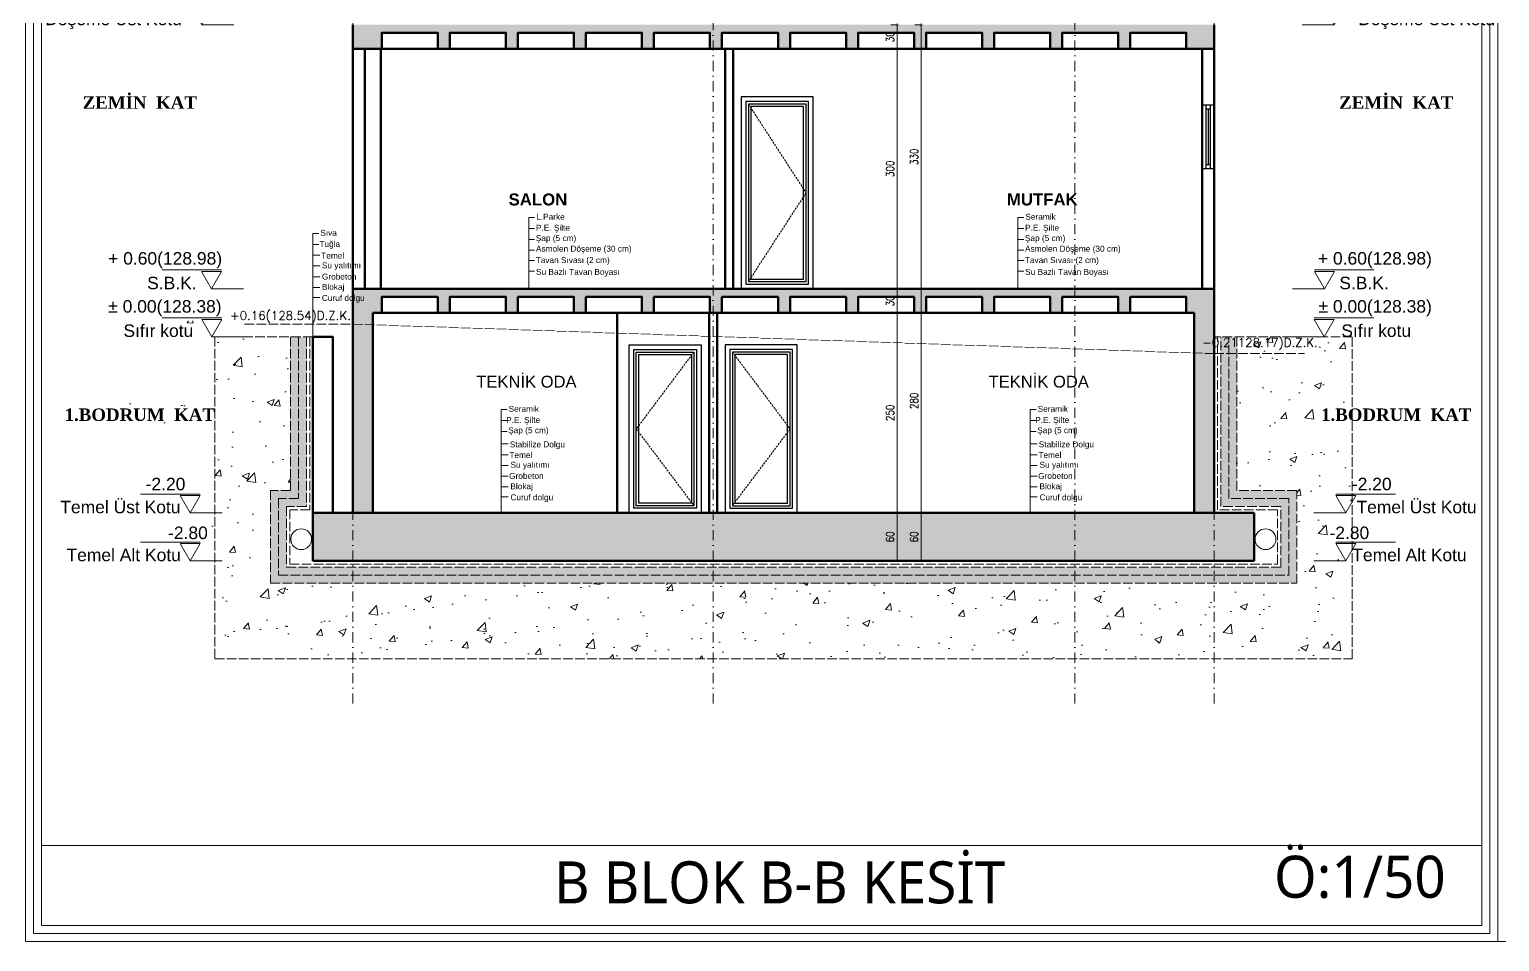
# Model space of a CAD drawing. Header units: millimetres. Extents: x 14753 to 45183, y 5640 to 19518.
# Drawn here: x 28326 to 30162, y 15623 to 16763 of the extents above; entities that cross this region are included whole.
import ezdxf

# ---------------------------------------------------------------- set-up
doc = ezdxf.new("R2010")
doc.units = ezdxf.units.MM
for name, pattern in [('ACAD_ISO02W100', [15, 12, -3]), ('DASHDOT', [25.4, 12.7, -6.35, 0, -6.35]), ('HIDDEN', [0.375, 0.25, -0.125])]:
    doc.linetypes.add(name, pattern=pattern)
for name, color, linetype, lineweight in [('A Antet', 35, 'Continuous', 18), ('CERCEVE', 66, 'Continuous', 0), ('Duvar', 1, 'Continuous', 50), ('Görüneyen', 250, 'HIDDEN', 0), ('k aks', 44, 'DASHDOT', 18), ('k ic olcu', 254, 'Continuous', 18), ('k kot', 31, 'Continuous', 20), ('k pencere', 4, 'Continuous', 25), ('k tarama', 252, 'Continuous', 9), ('k yazi', 253, 'Continuous', 15), ('kesiklii çizgi', 244, 'ACAD_ISO02W100', 5), ('Kolon', 30, 'Continuous', 50), ('YAZI', 1, 'Continuous', 0)]:
    doc.layers.add(name, color=color, linetype=linetype, lineweight=lineweight)
doc.styles.add('OLCU', font='romans.shx')
doc.styles.add('olcu 50', font='simplxtw.shx', dxfattribs={"width": 0.8, "height": 10})
doc.styles.get("Standard").update_dxf_attribs({"font": 'arial.ttf'})
doc.dimstyles.new('K OLCU 100', dxfattribs={"dimscale": 40, "dimtxt": 10, "dimasz": 0.12, "dimexe": 0.2, "dimexo": 0.8, "dimgap": 0.1, "dimtad": 1, "dimdec": 0, "dimzin": 9, "dimtxsty": 'olcu 50', "dimblk": 'DOTSMALL', "dimcen": 0.5, "dimadec": 0, "dimazin": 0, "dimtfac": 1, "dimtdec": 0, "dimtix": 1, "dimtmove": 1, "dimatfit": 0, "dimldrblk": 'ORIGIN', "dimfxl": 1, "dimfxlon": 1, "dimarcsym": 0})

# ---------------------------------------------------------------- blocks, each defined once
blk = doc.blocks.new('_DotSmall')
at = {"color": 0, "linetype": 'ByBlock', "const_width": 0.5}
blk.add_lwpolyline([(-0.0625, 0, 1), (0.0625, 0, 1)], format="xyb", close=True, dxfattribs=at)
blk = doc.blocks.new('*D974')
at = {"layer": 'Defpoints', "color": 0, "transparency": 16777216}
for p in [(391723.9, 4549617.9), (391723.9, 4549617.9), (391723.9, 4549557.9)]:
    blk.add_point(p, dxfattribs=at)
at = {"layer": 'k ic olcu', "color": 0, "lineweight": -2, "transparency": 16777216}
for p, q in [((391723.9, 4549617.9), (391715.9, 4549617.9)), ((391723.9, 4549557.9), (391723.9, 4549617.9)), ((391723.9, 4549557.9), (391715.9, 4549557.9))]:
    blk.add_line(p, q, dxfattribs=at)
at = {"layer": 'k ic olcu', "color": 0, "lineweight": -2, "transparency": 16777216, "xscale": 4.8, "yscale": 4.8, "zscale": 4.8}
for p, rotation in [((391723.9, 4549617.9), 90), ((391723.9, 4549557.9), 270)]:
    blk.add_blockref('_DotSmall', p, dxfattribs=dict(at, rotation=rotation))
at = {"layer": 'k ic olcu', "color": 0, "transparency": 16777216, "insert": (391714.9, 4549587.9), "char_height": 10, "attachment_point": 5, "rotation": 90, "style": 'olcu 50'}
blk.add_mtext('60', dxfattribs=at)
blk = doc.blocks.new('_Origin')
at = {"color": 0, "linetype": 'ByBlock', "lineweight": -2}
blk.add_line((0, 0), (-1, 0), dxfattribs=at)
blk.add_circle((0, 0), 0.5, dxfattribs=at)
blk = doc.blocks.new('*D975')
at = {"layer": 'Defpoints', "color": 0, "transparency": 16777216}
for p in [(391723.9, 4549897.9), (391723.9, 4549897.9), (391723.9, 4549617.9)]:
    blk.add_point(p, dxfattribs=at)
at = {"layer": 'k ic olcu', "color": 0, "lineweight": -2, "transparency": 16777216}
for p, q in [((391723.9, 4549897.9), (391715.9, 4549897.9)), ((391723.9, 4549617.9), (391723.9, 4549897.9)), ((391723.9, 4549617.9), (391715.9, 4549617.9))]:
    blk.add_line(p, q, dxfattribs=at)
at = {"layer": 'k ic olcu', "color": 0, "lineweight": -2, "transparency": 16777216, "xscale": 4.8, "yscale": 4.8, "zscale": 4.8}
for p, rotation in [((391723.9, 4549897.9), 90), ((391723.9, 4549617.9), 270)]:
    blk.add_blockref('_DotSmall', p, dxfattribs=dict(at, rotation=rotation))
at = {"layer": 'k ic olcu', "color": 0, "transparency": 16777216, "insert": (391714.9, 4549757.9), "char_height": 10, "attachment_point": 5, "rotation": 90, "style": 'olcu 50'}
blk.add_mtext('280', dxfattribs=at)
blk = doc.blocks.new('*D976')
at = {"layer": 'Defpoints', "color": 0, "transparency": 16777216}
for p in [(391723.9, 4550227.9), (391723.9, 4550227.9), (391723.9, 4549897.9)]:
    blk.add_point(p, dxfattribs=at)
at = {"layer": 'k ic olcu', "color": 0, "lineweight": -2, "transparency": 16777216}
for p, q in [((391723.9, 4550227.9), (391715.9, 4550227.9)), ((391723.9, 4549897.9), (391723.9, 4550227.9)), ((391723.9, 4549897.9), (391715.9, 4549897.9))]:
    blk.add_line(p, q, dxfattribs=at)
at = {"layer": 'k ic olcu', "color": 0, "lineweight": -2, "transparency": 16777216, "xscale": 4.8, "yscale": 4.8, "zscale": 4.8}
for p, rotation in [((391723.9, 4550227.9), 90), ((391723.9, 4549897.9), 270)]:
    blk.add_blockref('_DotSmall', p, dxfattribs=dict(at, rotation=rotation))
at = {"layer": 'k ic olcu', "color": 0, "transparency": 16777216, "insert": (391714.9, 4550062.9), "char_height": 10, "attachment_point": 5, "rotation": 90, "style": 'olcu 50'}
blk.add_mtext('330', dxfattribs=at)
blk = doc.blocks.new('*D964')
at = {"layer": 'Defpoints', "color": 0, "transparency": 16777216}
for p in [(391693.9, 4550227.9), (391693.9, 4550197.9), (391693.9, 4550197.9)]:
    blk.add_point(p, dxfattribs=at)
at = {"layer": 'k ic olcu', "color": 0, "lineweight": -2, "transparency": 16777216}
for p, q in [((391693.9, 4550227.9), (391685.9, 4550227.9)), ((391693.9, 4550227.9), (391693.9, 4550197.9)), ((391693.9, 4550197.9), (391685.9, 4550197.9))]:
    blk.add_line(p, q, dxfattribs=at)
at = {"layer": 'k ic olcu', "color": 0, "lineweight": -2, "transparency": 16777216, "xscale": 4.8, "yscale": 4.8, "zscale": 4.8}
for p, rotation in [((391693.9, 4550227.9), 90), ((391693.9, 4550197.9), 270)]:
    blk.add_blockref('_DotSmall', p, dxfattribs=dict(at, rotation=rotation))
at = {"layer": 'k ic olcu', "color": 0, "transparency": 16777216, "insert": (391684.9, 4550212.9), "char_height": 10, "attachment_point": 5, "rotation": 90, "style": 'olcu 50'}
blk.add_mtext('30', dxfattribs=at)
blk = doc.blocks.new('*D965')
at = {"layer": 'Defpoints', "color": 0, "transparency": 16777216}
for p in [(391693.9, 4550197.9), (391693.9, 4549897.9), (391693.9, 4549897.9)]:
    blk.add_point(p, dxfattribs=at)
at = {"layer": 'k ic olcu', "color": 0, "lineweight": -2, "transparency": 16777216}
for p, q in [((391693.9, 4550197.9), (391685.9, 4550197.9)), ((391693.9, 4550197.9), (391693.9, 4549897.9)), ((391693.9, 4549897.9), (391685.9, 4549897.9))]:
    blk.add_line(p, q, dxfattribs=at)
at = {"layer": 'k ic olcu', "color": 0, "lineweight": -2, "transparency": 16777216, "xscale": 4.8, "yscale": 4.8, "zscale": 4.8}
for p, rotation in [((391693.9, 4550197.9), 90), ((391693.9, 4549897.9), 270)]:
    blk.add_blockref('_DotSmall', p, dxfattribs=dict(at, rotation=rotation))
at = {"layer": 'k ic olcu', "color": 0, "transparency": 16777216, "insert": (391684.9, 4550047.9), "char_height": 10, "attachment_point": 5, "rotation": 90, "style": 'olcu 50'}
blk.add_mtext('300', dxfattribs=at)
blk = doc.blocks.new('*D966')
at = {"layer": 'Defpoints', "color": 0, "transparency": 16777216}
for p in [(391693.9, 4549897.9), (391693.9, 4549867.9), (391693.9, 4549867.9)]:
    blk.add_point(p, dxfattribs=at)
at = {"layer": 'k ic olcu', "color": 0, "lineweight": -2, "transparency": 16777216}
for p, q in [((391693.9, 4549897.9), (391685.9, 4549897.9)), ((391693.9, 4549897.9), (391693.9, 4549867.9)), ((391693.9, 4549867.9), (391685.9, 4549867.9))]:
    blk.add_line(p, q, dxfattribs=at)
at = {"layer": 'k ic olcu', "color": 0, "lineweight": -2, "transparency": 16777216, "xscale": 4.8, "yscale": 4.8, "zscale": 4.8}
for p, rotation in [((391693.9, 4549897.9), 90), ((391693.9, 4549867.9), 270)]:
    blk.add_blockref('_DotSmall', p, dxfattribs=dict(at, rotation=rotation))
at = {"layer": 'k ic olcu', "color": 0, "transparency": 16777216, "insert": (391684.9, 4549882.9), "char_height": 10, "attachment_point": 5, "rotation": 90, "style": 'olcu 50'}
blk.add_mtext('30', dxfattribs=at)
blk = doc.blocks.new('*D967')
at = {"layer": 'Defpoints', "color": 0, "transparency": 16777216}
for p in [(391693.9, 4549867.9), (391693.9, 4549617.9), (391693.9, 4549617.9)]:
    blk.add_point(p, dxfattribs=at)
at = {"layer": 'k ic olcu', "color": 0, "lineweight": -2, "transparency": 16777216}
for p, q in [((391693.9, 4549867.9), (391685.9, 4549867.9)), ((391693.9, 4549867.9), (391693.9, 4549617.9)), ((391693.9, 4549617.9), (391685.9, 4549617.9))]:
    blk.add_line(p, q, dxfattribs=at)
at = {"layer": 'k ic olcu', "color": 0, "lineweight": -2, "transparency": 16777216, "xscale": 4.8, "yscale": 4.8, "zscale": 4.8}
for p, rotation in [((391693.9, 4549867.9), 90), ((391693.9, 4549617.9), 270)]:
    blk.add_blockref('_DotSmall', p, dxfattribs=dict(at, rotation=rotation))
at = {"layer": 'k ic olcu', "color": 0, "transparency": 16777216, "insert": (391684.9, 4549742.9), "char_height": 10, "attachment_point": 5, "rotation": 90, "style": 'olcu 50'}
blk.add_mtext('250', dxfattribs=at)
blk = doc.blocks.new('*D968')
at = {"layer": 'Defpoints', "color": 0, "transparency": 16777216}
for p in [(391693.9, 4549617.9), (391693.9, 4549557.9), (391693.9, 4549557.9)]:
    blk.add_point(p, dxfattribs=at)
at = {"layer": 'k ic olcu', "color": 0, "lineweight": -2, "transparency": 16777216}
for p, q in [((391693.9, 4549617.9), (391685.9, 4549617.9)), ((391693.9, 4549617.9), (391693.9, 4549557.9)), ((391693.9, 4549557.9), (391685.9, 4549557.9))]:
    blk.add_line(p, q, dxfattribs=at)
at = {"layer": 'k ic olcu', "color": 0, "lineweight": -2, "transparency": 16777216, "xscale": 4.8, "yscale": 4.8, "zscale": 4.8}
for p, rotation in [((391693.9, 4549617.9), 90), ((391693.9, 4549557.9), 270)]:
    blk.add_blockref('_DotSmall', p, dxfattribs=dict(at, rotation=rotation))
at = {"layer": 'k ic olcu', "color": 0, "transparency": 16777216, "insert": (391684.9, 4549587.9), "char_height": 10, "attachment_point": 5, "rotation": 90, "style": 'olcu 50'}
blk.add_mtext('60', dxfattribs=at)
blk = doc.blocks.new('kot1')
for p, q in [((578788.5, 90039.1), (578863, 90039.1)), ((578801, 90015.5), (578761, 90015.5))]:
    blk.add_line(p, q)
blk.add_lwpolyline([(578813.5, 90037.1), (578788.5, 90037.1), (578801, 90015.5)], close=True)
blk = doc.blocks.new('k4')
at = {"layer": 'YAZI', "xscale": -1}
for p in [(976925, 4460772.3), (976925.1, 4460542.4), (976924.4, 4460212.4), (976936.5, 4459882.4), (976937.1, 4459822.4), (976909.9, 4459602.4), (976909.9, 4459542.4)]:
    blk.add_blockref('kot1', p, dxfattribs=at)
at = {"layer": 'YAZI'}
for s, p in [('+ 9.50', (398079.1, 4550818.2, 574.2)), ('Mahya Kotu', (397973.2, 4550787.5, 574.2)), ('+ 7.20', (398078.8, 4550588.2, 574.2)), ('Döşeme Üst Kotu', (397922.6, 4550557.4, 574.2)), ('+ 3.90', (398078.1, 4550258.2, 574.2)), ('Döşeme Üst Kotu', (397927.9, 4550227.4, 574.2)), ('+ 0.60(128.98)', (398006.5, 4549928.2, 574.2)), ('S.B.K.', (398055.2, 4549897.4, 574.2)), ('± 0.00(128.38)', (398006.6, 4549868.2, 574.2)), ('Sıfır kotu', (398025.6, 4549837.8, 574.2)), ('-2.20', (398053.3, 4549646.2, 574.2)), ('Temel Üst Kotu', (397946.7, 4549617.4, 574.2)), ('-2.80', (398081.3, 4549585.2, 459.4)), ('Temel Alt Kotu', (397954.4, 4549557.5, 459.4))]:
    blk.add_text(s, height=15.6, dxfattribs=at).set_placement(p)
at = {"layer": 'YAZI', "char_height": 15.6, "width": 230.85, "attachment_point": 2}
for s, insert in [('{\\fTimes New Roman|b1|i0|c162|p18;Ç.A.P.}', (398093, 4550686.3, 0)), ('{\\fTimes New Roman|b1|i0|c162|p18;1.NORMAL  KAT}', (398051.2, 4550399.6, 0)), ('{\\fTimes New Roman|b1|i0|c162|p18;ZEMİN  KAT}', (398046, 4550138.5, 0)), ('{\\fTimes New Roman|b1|i0|c162|p18;1.BODRUM  KAT}', (398046, 4549748.4, 0))]:
    blk.add_mtext(s, dxfattribs=dict(at, insert=insert))
blk = doc.blocks.new('k3')
at = {"layer": 'YAZI'}
for p in [(-179475, 4460772.3), (-179475.1, 4460542.4), (-179474.4, 4460212.4), (-179486.5, 4459882.4), (-179487.1, 4459822.4), (-179459.9, 4459602.4), (-179459.9, 4459542.4)]:
    blk.add_blockref('kot1', p, dxfattribs=at)
for s, p in [('+ 9.50', (399312.5, 4550818.2, 574.2)), ('Mahya Kotu', (399360.7, 4550787.5, 574.2)), ('+ 7.20', (399312.6, 4550588.2, 574.2)), ('Döşeme Üst Kotu', (399362, 4550557.4, 574.2)), ('+ 3.90', (399313.3, 4550258.2, 574.2)), ('Döşeme Üst Kotu', (399356.7, 4550227.4, 574.2)), ('+ 0.60(128.98)', (399306.2, 4549928.2, 574.2)), ('S.B.K.', (399332.9, 4549897.4, 574.2)), ('± 0.00(128.38)', (399306.9, 4549868.2, 574.2)), ('Sıfır kotu', (399335.4, 4549837.8, 574.2)), ('-2.20', (399348.6, 4549646.2, 574.2)), ('Temel Üst Kotu', (399354.3, 4549617.4, 574.2)), ('-2.80', (399320.6, 4549585.2, 459.4)), ('Temel Alt Kotu', (399349.1, 4549557.5, 459.4))]:
    blk.add_text(s, height=15.6, dxfattribs=at).set_placement(p)
at = {"layer": 'YAZI', "char_height": 15.6, "width": 230.85, "attachment_point": 2}
for s, insert in [('{\\fTimes New Roman|b1|i0|c162|p18;Ç.A.P.}', (399357, 4550686.3, 0)), ('{\\fTimes New Roman|b1|i0|c162|p18;1.NORMAL  KAT}', (399398.8, 4550399.6, 0)), ('{\\fTimes New Roman|b1|i0|c162|p18;ZEMİN  KAT}', (399404, 4550138.5, 0)), ('{\\fTimes New Roman|b1|i0|c162|p18;1.BODRUM  KAT}', (399404, 4549748.4, 0))]:
    blk.add_mtext(s, dxfattribs=dict(at, insert=insert))
blk = doc.blocks.new('Bblok b-b kesiti')
at = {"layer": 'k tarama'}
h = blk.add_hatch(dxfattribs=at)
h.set_pattern_fill('JIS_STN_2.5', color=256, scale=5)
h.set_pattern_definition([(45, (5200.135, 1907.9), (-8.838834765, 8.838834765), []), (45, (5208.96, 1907.9), (-8.838834765, 8.838834765), [6, -2.5])])
h.paths.add_polyline_path([(391630, 4550547.9), (391560, 4550547.9), (391560, 4550527.9), (391545, 4550527.9), (391545, 4550547.9), (391475, 4550547.9), (391475, 4550527.9), (391460, 4550527.9), (391460, 4550547.9), (391390, 4550547.9), (391390, 4550527.9), (391375, 4550527.9), (391375, 4550547.9), (391305, 4550547.9), (391305, 4550527.9), (391290, 4550527.9), (391290, 4550547.9), (391220, 4550547.9), (391220, 4550527.9), (391205, 4550527.9), (391205, 4550547.9), (391135, 4550547.9), (391135, 4550527.9), (391120, 4550527.9), (391120, 4550547.9), (391050, 4550547.9), (391050, 4550527.9), (391035, 4550527.9), (391035, 4550547.9), (390965, 4550547.9), (390965, 4550527.9), (390954, 4550527.9), (390954, 4550557.9), (392150, 4550557.9), (392150, 4550527.9), (392140, 4550527.9), (392140, 4550547.9), (392070, 4550547.9), (392070, 4550527.9), (392055, 4550527.9), (392055, 4550547.9), (391985, 4550547.9), (391985, 4550527.9), (391970, 4550527.9), (391970, 4550547.9), (391900, 4550547.9), (391900, 4550527.9), (391885, 4550527.9), (391885, 4550547.9), (391815, 4550547.9), (391815, 4550527.9), (391800, 4550527.9), (391800, 4550547.9), (391730, 4550547.9), (391730, 4550527.9), (391715, 4550527.9), (391715, 4550547.9), (391645, 4550547.9), (391645, 4550527.9), (391630, 4550527.9)])
h.paths.add_polyline_path([(391630, 4550217.9), (391560, 4550217.9), (391560, 4550197.9), (391545, 4550197.9), (391545, 4550217.9), (391475, 4550217.9), (391475, 4550197.9), (391460, 4550197.9), (391460, 4550217.9), (391390, 4550217.9), (391390, 4550197.9), (391375, 4550197.9), (391375, 4550217.9), (391305, 4550217.9), (391305, 4550197.9), (391290, 4550197.9), (391290, 4550217.9), (391220, 4550217.9), (391220, 4550197.9), (391205, 4550197.9), (391205, 4550217.9), (391135, 4550217.9), (391135, 4550197.9), (391120, 4550197.9), (391120, 4550217.9), (391050, 4550217.9), (391050, 4550197.9), (391014, 4550197.9), (391014, 4550227.9), (392090, 4550227.9), (392090, 4550197.9), (392055, 4550197.9), (392055, 4550217.9), (391985, 4550217.9), (391985, 4550197.9), (391970, 4550197.9), (391970, 4550217.9), (391900, 4550217.9), (391900, 4550197.9), (391885, 4550197.9), (391885, 4550217.9), (391815, 4550217.9), (391815, 4550197.9), (391800, 4550197.9), (391800, 4550217.9), (391730, 4550217.9), (391730, 4550197.9), (391715, 4550197.9), (391715, 4550217.9), (391645, 4550217.9), (391645, 4550197.9), (391630, 4550197.9)])
h.paths.add_polyline_path([(391630, 4549887.9), (391560, 4549887.9), (391560, 4549867.9), (391545, 4549867.9), (391545, 4549887.9), (391475, 4549887.9), (391475, 4549867.9), (391460, 4549867.9), (391460, 4549887.9), (391390, 4549887.9), (391390, 4549867.9), (391375, 4549867.9), (391375, 4549887.9), (391305, 4549887.9), (391305, 4549867.9), (391290, 4549867.9), (391290, 4549887.9), (391220, 4549887.9), (391220, 4549867.9), (391205, 4549867.9), (391205, 4549887.9), (391135, 4549887.9), (391135, 4549867.9), (391120, 4549867.9), (391120, 4549887.9), (391050, 4549887.9), (391050, 4549867.9), (391039, 4549867.9), (391039, 4549617.9), (391014, 4549617.9), (391014, 4549897.9), (392090, 4549897.9), (392090, 4549617.9), (392065, 4549617.9), (392065, 4549867.9), (392055, 4549867.9), (392055, 4549887.9), (391985, 4549887.9), (391985, 4549867.9), (391970, 4549867.9), (391970, 4549887.9), (391900, 4549887.9), (391900, 4549867.9), (391885, 4549867.9), (391885, 4549887.9), (391815, 4549887.9), (391815, 4549867.9), (391800, 4549867.9), (391800, 4549887.9), (391730, 4549887.9), (391730, 4549867.9), (391715, 4549867.9), (391715, 4549887.9), (391645, 4549887.9), (391645, 4549867.9), (391630, 4549867.9)])
h.paths.add_polyline_path([(390964, 4549557.9), (390964, 4549617.9), (392140, 4549617.9), (392140, 4549557.9)])
h = blk.add_hatch(dxfattribs=at)
h.set_pattern_fill('AR-CONC', color=256, scale=0.5)
h.paths.add_polyline_path([(390841.6, 4549571.8), (390849.6, 4549557.9), (390862.1, 4549579.6), (390841.6, 4549579.6), (390841.6, 4549631.8), (390849.6, 4549617.9), (390862.1, 4549639.6), (390841.6, 4549639.6), (390841.6, 4549837.9), (390936, 4549837.9), (390936, 4549645.9), (390911, 4549645.9), (390911, 4549529.9), (392193, 4549529.9), (392193, 4549645.9), (392118, 4549645.9), (392118, 4549837.9), (392262.4, 4549837.9), (392262.4, 4549435.5), (390841.6, 4549435.5)])
h.paths.add_polyline_path([(390883, 4549723.9), (390691.1, 4549723.9), (390691.1, 4549757.2), (390883, 4549757.2)])
h.paths.add_polyline_path([(390874.1, 4549580.9), (390818.2, 4549580.9), (390818.2, 4549604.7), (390874.1, 4549604.7)])
h.paths.add_polyline_path([(390859.4, 4549833.4), (390763.6, 4549833.4), (390763.6, 4549857.9), (390859.4, 4549857.9)])
h = blk.add_hatch(dxfattribs=at)
h.set_pattern_fill('GRAVEL', color=256)
h.paths.add_polyline_path([(390936, 4549837.9), (390946, 4549837.9), (390946, 4549635.9), (390921, 4549635.9), (390921, 4549539.9), (392183, 4549539.9), (392183, 4549635.9), (392108, 4549635.9), (392108, 4549837.9), (392118, 4549837.9), (392118, 4549645.9), (392193, 4549645.9), (392193, 4549529.9), (390911, 4549529.9), (390911, 4549645.9), (390936, 4549645.9)])
h = blk.add_hatch(dxfattribs=at)
h.set_pattern_fill('JIS_STN_2.5', color=256, scale=5)
h.paths.add_polyline_path([(390946, 4549837.9), (390956, 4549837.9), (390956, 4549625.9), (390931, 4549625.9), (390931, 4549549.9), (392173, 4549549.9), (392173, 4549625.9), (392098, 4549625.9), (392098, 4549837.9), (392108, 4549837.9), (392108, 4549635.9), (392183, 4549635.9), (392183, 4549539.9), (390921, 4549539.9), (390921, 4549635.9), (390946, 4549635.9)])
at = {"layer": 'Duvar'}
for p, q in [((391014, 4549897.9), (391014, 4550197.9)), ((391029, 4549897.9), (391029, 4550197.9)), ((391479, 4549897.9), (391479, 4550197.9)), ((391489, 4549897.9), (391489, 4550197.9)), ((392075, 4549897.9), (392075, 4550197.9)), ((392090, 4549897.9), (392090, 4550197.9)), ((391344, 4549617.9), (391344, 4549867.9)), ((391459, 4549617.9), (391459, 4549867.9)), ((391469, 4549617.9), (391469, 4549867.9))]:
    blk.add_line(p, q, dxfattribs=at)
at = {"layer": 'Görüneyen', "ltscale": 10}
for p, q in [((391508, 4550128.9), (391580, 4550017.9)), ((391580, 4550017.9), (391508, 4549906.9)), ((391440, 4549818.9), (391368, 4549722.9)), ((391488, 4549818.9), (391560, 4549722.9)), ((391368, 4549722.9), (391440, 4549626.9)), ((391560, 4549722.9), (391488, 4549626.9))]:
    blk.add_line(p, q, dxfattribs=at)
at = {"layer": 'k aks'}
for p, q in [((391014, 4549379.6), (391014, 4550901.1)), ((391464, 4549379.6), (391464, 4550901.1)), ((391916, 4549379.6), (391916, 4550901.1)), ((392090, 4549379.6), (392090, 4550901.1))]:
    blk.add_line(p, q, dxfattribs=at)
at = {"layer": 'k pencere'}
for p, q in [((392080, 4550047.9), (392080, 4550127.9)), ((392080, 4550122.9), (392085, 4550122.9)), ((392082.5, 4550122.9), (392082.5, 4550052.9)), ((392085, 4550127.9), (392085, 4550047.9)), ((392085, 4550052.9), (392080, 4550052.9))]:
    blk.add_line(p, q, dxfattribs=at)
for points in [[(391499, 4549897.9), (391589, 4549897.9), (391589, 4550137.9), (391499, 4550137.9)], [(391505, 4550131.9), (391505, 4549903.9), (391583, 4549903.9), (391583, 4550131.9)], [(391508, 4550128.9), (391508, 4549906.9), (391580, 4549906.9), (391580, 4550128.9)], [(391511, 4550125.9), (391511, 4549909.9), (391577, 4549909.9), (391577, 4550125.9)], [(392090, 4550047.9), (392075, 4550047.9), (392075, 4550127.9), (392090, 4550127.9)], [(391449, 4549617.9), (391359, 4549617.9), (391359, 4549827.9), (391449, 4549827.9)], [(391443, 4549821.9), (391443, 4549623.9), (391365, 4549623.9), (391365, 4549821.9)], [(391479, 4549617.9), (391569, 4549617.9), (391569, 4549827.9), (391479, 4549827.9)], [(391485, 4549821.9), (391485, 4549623.9), (391563, 4549623.9), (391563, 4549821.9)], [(391440, 4549818.9), (391440, 4549626.9), (391368, 4549626.9), (391368, 4549818.9)], [(391437, 4549815.9), (391437, 4549629.9), (391371, 4549629.9), (391371, 4549815.9)], [(391488, 4549818.9), (391488, 4549626.9), (391560, 4549626.9), (391560, 4549818.9)], [(391491, 4549815.9), (391491, 4549629.9), (391557, 4549629.9), (391557, 4549815.9)]]:
    blk.add_lwpolyline(points, close=True, dxfattribs=at)
at = {"layer": 'k tarama'}
for centre in [(390949.4, 4549585), (392154, 4549585)]:
    blk.add_circle(centre, 13, dxfattribs=at)
at = {"layer": 'k yazi'}
for p, q in [((391233.7, 4549986.9), (391240.9, 4549986.9)), ((391233.7, 4549897.9), (391233.7, 4549986.9)), ((391844.7, 4549986.9), (391852, 4549986.9)), ((391844.7, 4549897.9), (391844.7, 4549986.9)), ((390964, 4549837.9), (390964, 4549966.9)), ((390964, 4549966.9), (390971.2, 4549966.9)), ((391233.7, 4549973.4), (391240.9, 4549973.4)), ((391844.7, 4549973.4), (391852, 4549973.4)), ((390964, 4549953.4), (390971.2, 4549953.4)), ((391233.7, 4549959.6), (391240.9, 4549959.6)), ((391233.7, 4549959.6), (391240.9, 4549959.6)), ((391844.7, 4549959.6), (391852, 4549959.6)), ((391844.7, 4549959.6), (391852, 4549959.6)), ((390964, 4549939.8), (390972.7, 4549939.8)), ((390964, 4549939.8), (390972.7, 4549939.8)), ((390964, 4549939.8), (390972.7, 4549939.8)), ((391233.7, 4549946.4), (391240.9, 4549946.4)), ((391233.7, 4549946.4), (391240.9, 4549946.4)), ((391233.7, 4549933.2), (391240.9, 4549933.2)), ((391233.7, 4549933.2), (391240.9, 4549933.2)), ((391844.7, 4549946.4), (391852, 4549946.4)), ((391844.7, 4549946.4), (391852, 4549946.4)), ((391844.7, 4549933.2), (391852, 4549933.2)), ((391844.7, 4549933.2), (391852, 4549933.2)), ((390964, 4549926.5), (390972.7, 4549926.5)), ((390964, 4549926.5), (390972.7, 4549926.5)), ((390964, 4549912.9), (390972.7, 4549912.9)), ((391233.7, 4549920.1), (391240.9, 4549920.1)), ((391233.7, 4549920.1), (391240.9, 4549920.1)), ((391844.7, 4549920.1), (391852, 4549920.1)), ((391844.7, 4549920.1), (391852, 4549920.1)), ((390964, 4549899.7), (390972.7, 4549899.7)), ((390964, 4549899.7), (390972.7, 4549899.7)), ((390964, 4549887), (390972.7, 4549887)), ((391199.3, 4549617.9), (391199.3, 4549746.9)), ((391199.3, 4549746.9), (391206.5, 4549746.9)), ((391860.2, 4549617.9), (391860.2, 4549746.9)), ((391860.2, 4549746.9), (391867.4, 4549746.9)), ((391199.3, 4549733.4), (391206.5, 4549733.4)), ((391860.2, 4549733.4), (391867.4, 4549733.4)), ((391199.3, 4549719.5), (391206.5, 4549719.5)), ((391199.3, 4549719.5), (391206.5, 4549719.5)), ((391860.2, 4549719.5), (391867.4, 4549719.5)), ((391860.2, 4549719.5), (391867.4, 4549719.5)), ((391199.3, 4549704), (391207.9, 4549704)), ((391199.3, 4549690.6), (391207.9, 4549690.6)), ((391199.3, 4549690.6), (391207.9, 4549690.6)), ((391199.3, 4549690.6), (391207.9, 4549690.6)), ((391860.2, 4549704), (391868.8, 4549704)), ((391860.2, 4549690.6), (391868.8, 4549690.6)), ((391860.2, 4549690.6), (391868.8, 4549690.6)), ((391860.2, 4549690.6), (391868.8, 4549690.6)), ((391199.3, 4549677.3), (391207.9, 4549677.3)), ((391199.3, 4549677.3), (391207.9, 4549677.3)), ((391860.2, 4549677.3), (391868.8, 4549677.3)), ((391860.2, 4549677.3), (391868.8, 4549677.3)), ((391199.3, 4549663.7), (391207.9, 4549663.7)), ((391860.2, 4549663.7), (391868.8, 4549663.7)), ((391199.3, 4549650.5), (391207.9, 4549650.5)), ((391199.3, 4549650.5), (391207.9, 4549650.5)), ((391199.3, 4549637.8), (391207.9, 4549637.8)), ((391860.2, 4549650.5), (391868.8, 4549650.5)), ((391860.2, 4549650.5), (391868.8, 4549650.5)), ((391860.2, 4549637.8), (391868.8, 4549637.8))]:
    blk.add_line(p, q, dxfattribs=at)
at = {"layer": 'kesiklii çizgi'}
for points in [[(390964, 4549837.9), (390841.6, 4549837.9), (390841.6, 4549435.5), (392262.4, 4549435.5), (392262.4, 4549837.9), (392090, 4549837.9)], [(390936, 4549837.9), (390936, 4549645.9), (390911, 4549645.9), (390911, 4549529.9), (392193, 4549529.9), (392193, 4549645.9), (392118, 4549645.9), (392118, 4549837.9)], [(390946, 4549837.9), (390946, 4549635.9), (390921, 4549635.9), (390921, 4549539.9), (392183, 4549539.9), (392183, 4549635.9), (392108, 4549635.9), (392108, 4549837.9)], [(390956, 4549837.9), (390956, 4549625.9), (390931, 4549625.9), (390931, 4549549.9), (392173, 4549549.9), (392173, 4549625.9), (392098, 4549625.9), (392098, 4549837.9)], [(390960, 4549837.9), (390960, 4549621.9), (390935, 4549621.9), (390935, 4549553.9), (392169, 4549553.9), (392169, 4549621.9), (392094, 4549621.9), (392094, 4549837.9)]]:
    blk.add_lwpolyline(points, dxfattribs=at)
at = {"layer": 'kesiklii çizgi', "color": 4}
blk.add_lwpolyline([(390878.5, 4549853.9), (391014, 4549853.9), (392090, 4549816.9), (392202.9, 4549816.9)], dxfattribs=at)
at = {"layer": 'Kolon'}
for p, q in [((391014, 4550227.9), (391014, 4550197.9)), ((392090, 4550197.9), (392090, 4550227.9)), ((392090, 4550197.9), (391014, 4550197.9)), ((391049, 4549897.9), (391049, 4550197.9)), ((391014, 4549617.9), (391014, 4549897.9)), ((392090, 4549897.9), (391014, 4549897.9)), ((392090, 4549617.9), (392090, 4549897.9)), ((391039, 4549617.9), (391039, 4549867.9)), ((392065, 4549867.9), (391039, 4549867.9)), ((392065, 4549617.9), (392065, 4549867.9)), ((392140, 4549617.9), (390964, 4549617.9)), ((390964, 4549557.9), (390964, 4549617.9)), ((392140, 4549557.9), (392140, 4549617.9)), ((392140, 4549557.9), (390964, 4549557.9))]:
    blk.add_line(p, q, dxfattribs=at)
for points in [[(391120, 4550197.9), (391120, 4550217.9), (391050, 4550217.9), (391050, 4550197.9)], [(391205, 4550197.9), (391205, 4550217.9), (391135, 4550217.9), (391135, 4550197.9)], [(391290, 4550197.9), (391290, 4550217.9), (391220, 4550217.9), (391220, 4550197.9)], [(391375, 4550197.9), (391375, 4550217.9), (391305, 4550217.9), (391305, 4550197.9)], [(391460, 4550197.9), (391460, 4550217.9), (391390, 4550217.9), (391390, 4550197.9)], [(391545, 4550197.9), (391545, 4550217.9), (391475, 4550217.9), (391475, 4550197.9)], [(391630, 4550197.9), (391630, 4550217.9), (391560, 4550217.9), (391560, 4550197.9)], [(391715, 4550197.9), (391715, 4550217.9), (391645, 4550217.9), (391645, 4550197.9)], [(391800, 4550197.9), (391800, 4550217.9), (391730, 4550217.9), (391730, 4550197.9)], [(391885, 4550197.9), (391885, 4550217.9), (391815, 4550217.9), (391815, 4550197.9)], [(391970, 4550197.9), (391970, 4550217.9), (391900, 4550217.9), (391900, 4550197.9)], [(392055, 4550197.9), (392055, 4550217.9), (391985, 4550217.9), (391985, 4550197.9)], [(391120, 4549867.9), (391120, 4549887.9), (391050, 4549887.9), (391050, 4549867.9)], [(391205, 4549867.9), (391205, 4549887.9), (391135, 4549887.9), (391135, 4549867.9)], [(391290, 4549867.9), (391290, 4549887.9), (391220, 4549887.9), (391220, 4549867.9)], [(391375, 4549867.9), (391375, 4549887.9), (391305, 4549887.9), (391305, 4549867.9)], [(391460, 4549867.9), (391460, 4549887.9), (391390, 4549887.9), (391390, 4549867.9)], [(391545, 4549867.9), (391545, 4549887.9), (391475, 4549887.9), (391475, 4549867.9)], [(391630, 4549867.9), (391630, 4549887.9), (391560, 4549887.9), (391560, 4549867.9)], [(391715, 4549867.9), (391715, 4549887.9), (391645, 4549887.9), (391645, 4549867.9)], [(391800, 4549867.9), (391800, 4549887.9), (391730, 4549887.9), (391730, 4549867.9)], [(391885, 4549867.9), (391885, 4549887.9), (391815, 4549887.9), (391815, 4549867.9)], [(391970, 4549867.9), (391970, 4549887.9), (391900, 4549887.9), (391900, 4549867.9)], [(392055, 4549867.9), (392055, 4549887.9), (391985, 4549887.9), (391985, 4549867.9)], [(390989, 4549617.9), (390989, 4549617.9), (390989, 4549837.9), (390964, 4549837.9), (390964, 4549617.9), (390989, 4549617.9)]]:
    blk.add_lwpolyline(points, dxfattribs=at)
at = {"layer": 'k ic olcu'}
for name, p in [('k4', (-7298.3, 0)), ('k3', (-7086.7, 0))]:
    blk.add_blockref(name, p, dxfattribs=at)
at = {"layer": 'k kot', "style": 'OLCU'}
for s, p in [('+0.16(128.54)D.Z.K.', (390860.5, 4549859.1)), ('-0.21128.17)D.Z.K.', (392074.9, 4549825.4))]:
    blk.add_text(s, height=10.8, dxfattribs=at).set_placement(p)
at = {"layer": 'k yazi'}
for s, p in [('Tuğla', (390972.1, 4549950.3)), ('Temel', (390974.4, 4549935.7)), ('Su yalıtımı', (390975.2, 4549923.5)), ('Grobeton', (390975.2, 4549909.5)), ('Blokaj', (390975.2, 4549896.7)), ('Curuf dolgu', (390975.2, 4549882.8)), ('P.E. Şilte', (391205.4, 4549730.3)), ('Temel', (391209.4, 4549686.5)), ('Stabilize Dolgu', (391209.9, 4549699.8)), ('Su yalıtımı', (391210.8, 4549674.3)), ('Grobeton', (391209.1, 4549660.4)), ('Blokaj', (391210.7, 4549647.5)), ('Curuf dolgu', (391210.7, 4549633.6))]:
    blk.add_text(s, height=7.4, dxfattribs=at).set_placement(p)
for s, p in [('P.E. Şilte', (391866.3, 4549730.3)), ('Temel', (391870.3, 4549686.5)), ('Stabilize Dolgu', (391870.8, 4549699.8)), ('Su yalıtımı', (391871.7, 4549674.3)), ('Grobeton', (391870, 4549660.4)), ('Blokaj', (391871.6, 4549647.5)), ('Curuf dolgu', (391871.6, 4549633.6))]:
    blk.add_text(s, height=7.4, rotation=360, dxfattribs=at).set_placement(p)
for s, insert, char_height, width, attachment_point in [('{\\fArial|b1|i0|c162|p34;\\C0;SALON}', (391245.1, 4550017.1), 15, 177.577, 2), ('{\\fArial|b1|i0|c162|p34;\\C0;MUTFAK}', (391875.1, 4550017.1), 15, 177.577, 2), ('{\\C7;L.Parke}', (391242.9, 4549991.7), 7.4, 53.891, 1), ('{\\C7;Seramik}', (391854, 4549991.7), 7.4, 53.891, 1), ('Sıva', (390973.2, 4549971.6), 7.4, 52.752, 1), ('{\\fArial|b0|i0|c162|p34;\\C7;P.E. Şilte}', (391242.6, 4549977.9), 7.4, 45.536, 1), ('{\\fArial|b0|i0|c162|p34;\\C7;P.E. Şilte}', (391853.7, 4549977.9), 7.4, 45.536, 1), ('{\\C7;Asmolen Döşeme (30 cm)}', (391242.6, 4549951.8), 7.4, 121.866, 1), ('{\\fArial|b0|i0|c162|p34;\\C7;Şap (5 cm)}', (391242.4, 4549965), 7.4, 52.752, 1), ('{\\C7;Asmolen Döşeme (30 cm)}', (391853.6, 4549951.8), 7.4, 121.866, 1), ('{\\fArial|b0|i0|c162|p34;\\C7;Şap (5 cm)}', (391853.4, 4549965), 7.4, 52.752, 1), ('{\\fArial|b0|i0|c162|p34;\\C7;Tavan Sıvası (2 cm)}', (391242.3, 4549937.5), 7.4, 92.245, 1), ('{\\fArial|b0|i0|c162|p34;\\C7;Tavan Sıvası (2 cm)}', (391853.3, 4549937.5), 7.4, 92.245, 1), ('{\\fArial|b0|i0|c162|p34;\\C7;Su Bazlı Tavan Boyası}', (391242.7, 4549922.8), 7.4, 113.095, 1), ('{\\fArial|b0|i0|c162|p34;\\C7;Su Bazlı Tavan Boyası}', (391853.7, 4549922.8), 7.4, 113.095, 1), ('TEKNİK ODA', (391230.7, 4549789.3), 14.8, 355.154, 2), ('TEKNİK ODA', (391870.7, 4549789.3), 14.8, 355.154, 2), ('Seramik', (391208.5, 4549751.6), 7.4, 52.752, 1), ('Seramik', (391869.4, 4549751.6), 7.4, 52.752, 1), ('{\\fArial|b0|i0|c162|p34;Şap (5 cm)}', (391207.9, 4549724.9), 7.4, 52.752, 1), ('{\\fArial|b0|i0|c162|p34;Şap (5 cm)}', (391868.8, 4549724.9), 7.4, 52.752, 1)]:
    blk.add_mtext(s, dxfattribs=dict(at, insert=insert, char_height=char_height, width=width, attachment_point=attachment_point))
at = {"layer": 'k ic olcu'}
for base, p1, p2, picture, middle in [((391693.9, 4550197.9), (391693.9, 4550227.9), (391693.9, 4550197.9), '*D964', (391684.9, 4550212.9)), ((391723.9, 4550227.9), (391723.9, 4549897.9), (391723.9, 4550227.9), '*D976', (391714.9, 4550062.9)), ((391693.9, 4549897.9), (391693.9, 4550197.9), (391693.9, 4549897.9), '*D965', (391684.9, 4550047.9)), ((391693.9, 4549867.9), (391693.9, 4549897.9), (391693.9, 4549867.9), '*D966', (391684.9, 4549882.9)), ((391723.9, 4549897.9), (391723.9, 4549617.9), (391723.9, 4549897.9), '*D975', (391714.9, 4549757.9)), ((391693.9, 4549617.9), (391693.9, 4549867.9), (391693.9, 4549617.9), '*D967', (391684.9, 4549742.9)), ((391693.9, 4549557.9), (391693.9, 4549617.9), (391693.9, 4549557.9), '*D968', (391684.9, 4549587.9)), ((391723.9, 4549617.9), (391723.9, 4549557.9), (391723.9, 4549617.9), '*D974', (391714.9, 4549587.9))]:
    dim = blk.add_linear_dim(base=base, p1=p1, p2=p2, angle=90, dimstyle='K OLCU 100', dxfattribs=at)
    dim.commit()
    dim.dimension.update_dxf_attribs({"geometry": picture, "text_midpoint": middle})

msp = doc.modelspace()

# ---------------------------------------------------------------- linework, layer by layer
at = {"layer": 'CERCEVE'}
msp.add_line((28340.7, 15742.6), (30140.3, 15742.6), dxfattribs=at)
for points in [[(28320.7, 15622.6), (30160.3, 15622.6), (30160.3, 17567.6), (28320.7, 17567.6)], [(30160.3, 15622.6), (32000.7, 15622.6), (32000.7, 17567.6), (30160.3, 17567.6)], [(28330.7, 15632.6), (30150.3, 15632.6), (30150.3, 17557.6), (28330.7, 17557.6)], [(28340.7, 15642.6), (30140.3, 15642.6), (30140.3, 17547.6), (28340.7, 17547.6)]]:
    msp.add_lwpolyline(points, close=True, dxfattribs=at)

# ---------------------------------------------------------------- block references
at = {"layer": 'k ic olcu'}
msp.add_blockref('Bblok b-b kesiti', (-362284.1, -4533459.5), dxfattribs=at)

# ---------------------------------------------------------------- texts
at = {"layer": 'A Antet', "color": 53, "char_height": 52.5, "attachment_point": 1}
for s, width, gutter_width, insert in [('{\\fSegoe UI|b0|i0|c162|p34;Ö:1/50}', 247.734, 9.38, (29880.5, 15729.9, -574.2)), ('{\\fSegoe UI|b0|i0|c162|p34;B BLOK B-B KESİT}', 1034.775, 12.5, (28981.1, 15722.9, -574.2))]:
    msp.add_mtext_dynamic_manual_height_columns(s, width=width, gutter_width=gutter_width, heights=[0], dxfattribs=dict(at, insert=insert))

doc.saveas('drawing.dxf')
